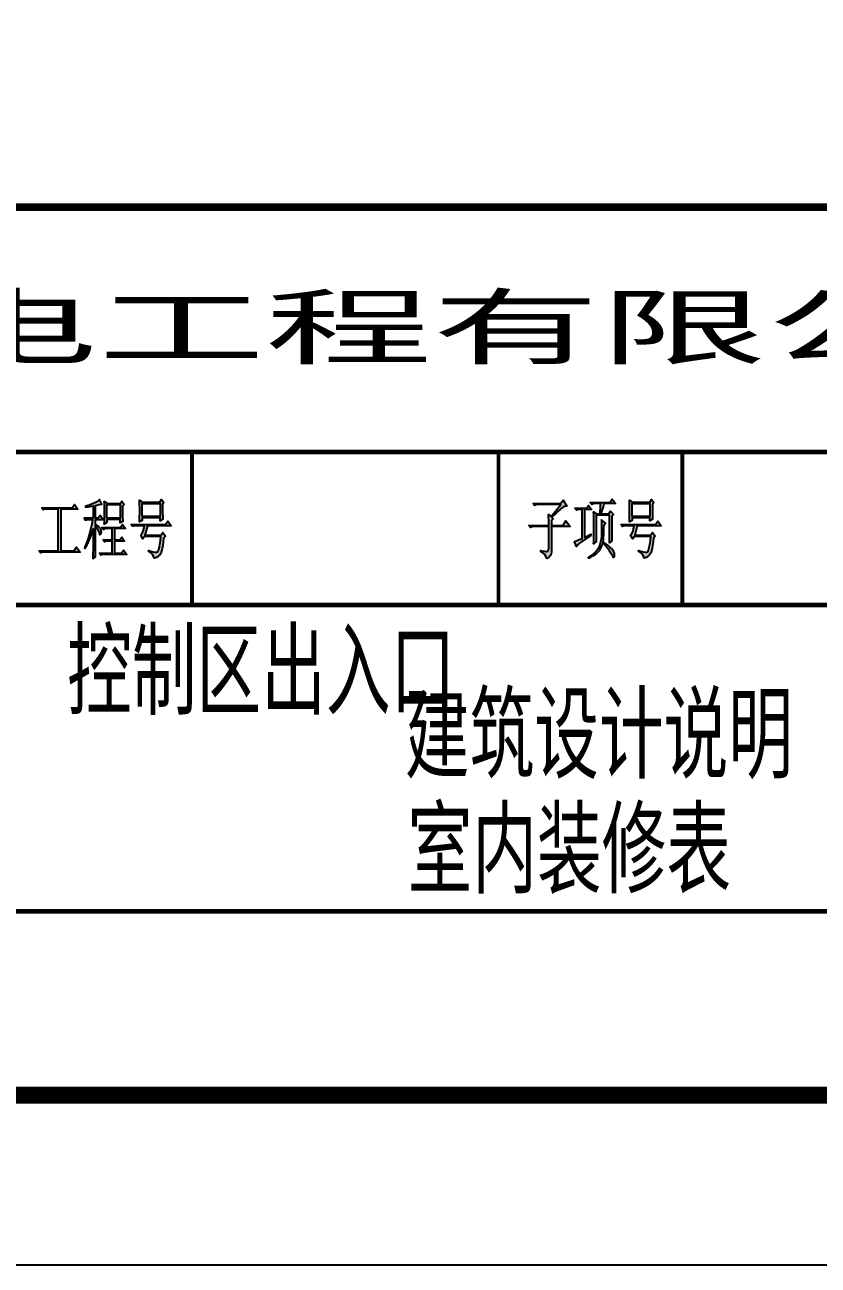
# Model space of a CAD drawing. Extents: x 458975 to 585950, y -118893 to 21149.
# Drawn here: x 521573 to 526234, y -20851 to -13560 of the extents above; entities that cross this region are included whole.
import ezdxf

# ---------------------------------------------------------------- set-up
doc = ezdxf.new("R2010")
doc.units = 0
doc.header["$LTSCALE"] = 1000
doc.header["$MEASUREMENT"] = 0
for name, color, linetype in [('1', 3, 'CONTINUOUS'), ('PUB_TEXT', 7, 'CONTINUOUS'), ('PUB_TITLE', 4, 'CONTINUOUS')]:
    doc.layers.add(name, color=color, linetype=linetype)
doc.styles.add('-华文新魏', font='stxinwei.ttf', dxfattribs={"width": 0.8})
doc.styles.add('OCHINESE', font='TXT', dxfattribs={"width": 0.7, "height": 200, "bigfont": 'OCHINESE'})

msp = doc.modelspace()

# ---------------------------------------------------------------- hatches: boundary and pattern name
at = {"layer": '1'}
h = msp.add_hatch(color=256, dxfattribs=at)
h.paths.add_polyline_path([(521785.4, -16406.4), (521884, -16406.4), (521865.2, -16379.5), (521851.5, -16398.7), (521672.2, -16398.7), (521680.3, -16410.7), (521691, -16407.2), (521701.7, -16406.4), (521769.6, -16406.4), (521769.6, -16652.3), (521657.3, -16652.3), (521665.8, -16664.2), (521676.1, -16660.8), (521686.8, -16660), (521897.6, -16660), (521877.6, -16631.4), (521863.1, -16652.3), (521785.4, -16652.3)])
h.paths.add_polyline_path([(521988.1, -16540.9), (521987.7, -16515.7), (521987.7, -16503.7), (521996.2, -16516.1), (522002.6, -16528.9), (522007.8, -16542.1), (522009, -16546), (522014.6, -16558.4), (522020.6, -16554.5), (522021.4, -16552), (522024, -16537.9), (522020.1, -16524.2), (522019.3, -16523.3), (522012.5, -16515.7), (522003.1, -16508), (521991.1, -16499.9), (521987.7, -16497.7), (521987.7, -16467.9), (522032.1, -16467.9), (522015, -16443.9), (522003.5, -16460.2), (521987.7, -16460.2), (521987.7, -16385.5), (522003.1, -16381.6), (522014.6, -16379.1), (522023.1, -16377.8), (522025.7, -16377.8), (522012, -16350.9), (522005.6, -16357.3), (521996.2, -16363.7), (521983.9, -16370.5), (521977.5, -16373.5), (521965.1, -16378.6), (521954, -16382.9), (521943.3, -16386.3), (521933.5, -16388.9), (521930.1, -16389.7), (521930.1, -16395.7), (521944.6, -16393.6), (521956.5, -16391.9), (521966.8, -16389.7), (521974.5, -16388.5), (521974.5, -16460.2), (521922, -16460.2), (521930.1, -16472.5), (521939.5, -16467.9), (521971.1, -16467.9), (521969.3, -16481.5), (521966.8, -16496), (521963.4, -16511.4), (521959.5, -16527.2), (521955.3, -16544.3), (521951.4, -16557.9), (521947.1, -16572), (521942.5, -16586.1), (521936.9, -16600.2), (521931.4, -16614.7), (521925.4, -16629.2), (521922.8, -16634.3), (521925, -16639), (521938.6, -16616), (521945, -16603.6), (521951, -16590.4), (521956.5, -16576.7), (521962.1, -16562.6), (521967.2, -16547.7), (521971.9, -16532.3), (521974.5, -16523.3), (521974, -16544.3), (521974, -16649.3), (521973.6, -16662.9), (521973.6, -16675.7), (521973.2, -16687.7), (521973.2, -16697.5), (521989, -16686.8), (521989, -16681.3), (521988.6, -16673.6), (521988.6, -16652.3), (521988.1, -16638.6)])
h.paths.add_polyline_path([(522147.4, -16389.7), (522156.7, -16380.8), (522142.2, -16359.9), (522132.8, -16373.5), (522056, -16373.5), (522040.2, -16359.8), (522040.6, -16375.6), (522040.6, -16375.6), (522041.1, -16391.9), (522041.5, -16407.7), (522041.5, -16441.8), (522041.1, -16458), (522041.1, -16473.8), (522040.6, -16489.6), (522040.2, -16494.7), (522055.2, -16485.8), (522055.2, -16467.9), (522133.7, -16467.9), (522133.7, -16487.5), (522148.2, -16479.8), (522148.2, -16470.8), (522147.8, -16458.9), (522147.8, -16443.9), (522147.4, -16425.6)])
h.paths.add_polyline_path([(522055.2, -16380.8), (522133.7, -16380.8), (522133.7, -16460.2), (522055.2, -16460.2)], flags=16)
h.paths.add_polyline_path([(522100, -16521.6), (522164, -16521.6), (522147.4, -16497.7), (522135.8, -16514.4), (522026.5, -16514.4), (522035.1, -16526.3), (522044.5, -16521.6), (522086.3, -16521.6), (522086.3, -16587.8), (522033, -16587.8), (522041.5, -16599.8), (522050.9, -16595.5), (522086.3, -16595.5), (522086.3, -16665.9), (522011.2, -16665.9), (522019.3, -16677.9), (522030, -16674.5), (522040.2, -16673.2), (522171.7, -16673.2), (522153.8, -16648), (522141, -16665.9), (522100, -16665.9), (522100, -16595.5), (522158.9, -16595.5), (522142.2, -16571.2), (522130.7, -16587.8), (522100, -16587.8)])
h.paths.add_polyline_path([(522382.6, -16430.3), (522382.6, -16379.5), (522390.7, -16368.8), (522376.2, -16350.9), (522366.8, -16365.8), (522262.6, -16365.8), (522247.2, -16353.9), (522247.7, -16369.2), (522247.7, -16385), (522248.1, -16401.3), (522248.1, -16433.7), (522247.7, -16449.9), (522247.7, -16465.7), (522247.2, -16480.7), (522247.2, -16481.5), (522262.6, -16473.8), (522262.6, -16458.9), (522367.6, -16458.9), (522367.6, -16475.5), (522383.4, -16466.1), (522383, -16457.6), (522383, -16445.7)])
h.paths.add_polyline_path([(522262.6, -16373.5), (522367.6, -16373.5), (522367.6, -16451.2), (522262.6, -16451.2)], flags=16)
h.paths.add_polyline_path([(522293.4, -16505.4), (522432.9, -16505.4), (522413.7, -16478.5), (522400.1, -16497.7), (522197.7, -16497.7), (522206.3, -16509.7), (522215.7, -16505.4), (522275.4, -16505.4), (522272, -16522.5), (522268.2, -16537), (522266.9, -16541.3), (522260.1, -16554.5), (522254.5, -16560.9), (522266.9, -16581.8), (522276.3, -16568.2), (522372.8, -16568.2), (522370.2, -16593.4), (522367.2, -16614.3), (522364.2, -16630.9), (522360.8, -16644.2), (522357.4, -16652.7), (522353.8, -16658), (522346.7, -16660.4), (522337.7, -16660.4), (522326.6, -16658.2), (522313.4, -16654), (522301.5, -16649.3), (522300.6, -16655.3), (522313.4, -16664.2), (522323.2, -16673.6), (522329.6, -16683.4), (522332.6, -16693.7), (522333.1, -16695.8), (522345.9, -16690.7), (522355.2, -16685.6), (522357.4, -16683.9), (522365.9, -16675.7), (522371.9, -16667.2), (522374.5, -16661.2), (522377, -16651.4), (522380, -16638.2), (522383, -16620.7), (522386, -16599.8), (522388.5, -16577.1), (522399.2, -16566.9), (522383.4, -16544.3), (522371.9, -16560.9), (522278.4, -16560.9)])
h = msp.add_hatch(color=256, dxfattribs=at)
h.paths.add_polyline_path([(524666.4, -16657.4), (524666.4, -16509.7), (524776.5, -16509.7), (524752.2, -16476.8), (524735.5, -16502.4), (524666.4, -16502.4), (524666.4, -16473.8), (524677.9, -16464.9), (524668.5, -16455.9), (524679.6, -16444.8), (524689.9, -16435), (524699.7, -16425.6), (524708.7, -16417.5), (524717.2, -16410.2), (524724.9, -16403.4), (524738.1, -16394.4), (524748.8, -16390.2), (524756.5, -16389.7), (524735.5, -16355.2), (524720.6, -16373.5), (524559.2, -16373.5), (524567.8, -16385.5), (524578, -16382.1), (524588.7, -16380.8), (524721.9, -16380.8), (524664.3, -16451.2), (524649.3, -16438), (524650.6, -16485.4), (524650.6, -16502.4), (524534.9, -16502.4), (524543.4, -16514.4), (524554.1, -16511), (524564.4, -16509.7), (524650.6, -16509.7), (524650.6, -16637.3), (524648, -16653.1), (524642.1, -16657), (524634.8, -16656.1), (524624.6, -16654.8), (524610.9, -16652.3), (524604.5, -16651), (524604.5, -16658.2), (524617.7, -16665.5), (524628, -16673.6), (524634.8, -16683), (524638.6, -16692.8), (524639.1, -16697.5), (524650.6, -16690.7), (524659.1, -16681.7), (524664.3, -16670.6)])
h.paths.add_polyline_path([(524929.8, -16442.2), (525007, -16442.2), (525007, -16604.5), (525022, -16592.5), (525021.6, -16575.9), (525020.7, -16544.3), (525020.7, -16448.2), (525030.5, -16439.3), (525013.4, -16420), (525004.1, -16435), (524956.7, -16435), (524962.6, -16415.3), (524967.8, -16399.1), (524972, -16385.9), (524975.5, -16375.6), (524975.9, -16374.8), (525042.9, -16374.8), (525024.1, -16349.2), (525010.5, -16367.5), (524894.8, -16367.5), (524903.3, -16379.5), (524914, -16376.1), (524924.2, -16374.8), (524956.7, -16374.8), (524955.8, -16385.9), (524954.5, -16400.4), (524952.4, -16418.3), (524950.7, -16435), (524930.6, -16435), (524914.8, -16423), (524915.3, -16438), (524915.7, -16453.3), (524915.7, -16485.4), (524916.1, -16502), (524916.1, -16536.6), (524915.7, -16554.1), (524915.7, -16570.3), (524915.3, -16585.7), (524915.3, -16600.2), (524914.8, -16610.4), (524929.8, -16596.8)])
h.paths.add_polyline_path([(524879.8, -16574.1), (524895.6, -16563.9), (524900.3, -16560.9), (524898.2, -16554.9), (524860.2, -16572.9), (524860.2, -16409.4), (524902.5, -16409.4), (524885.4, -16385.5), (524873, -16401.7), (524804.7, -16401.7), (524813.2, -16413.6), (524823.5, -16410.2), (524834.2, -16409.4), (524846.5, -16409.4), (524846.5, -16578.8), (524830.3, -16586.5), (524817.9, -16592.1), (524808.5, -16595.9), (524802.6, -16598.1), (524801.7, -16598.5), (524814.1, -16626.7), (524819.6, -16617.3), (524826.9, -16610.4), (524830.7, -16607.4), (524836.7, -16603.2), (524844.4, -16597.6), (524854.2, -16590.8), (524866.2, -16583.1)])
h.paths.add_polyline_path([(524968.6, -16608.7), (524970.3, -16599.3), (524972, -16587.4), (524973.3, -16573.7), (524974.6, -16557.5), (524975, -16539.6), (524975.5, -16519.9), (524975.9, -16499.4), (524985.3, -16488.8), (524960.9, -16469.1), (524961.4, -16486.2), (524961.4, -16518.7), (524960.5, -16550.2), (524960.1, -16565.2), (524958.4, -16583.5), (524955.4, -16599.8), (524952, -16614.3), (524947.3, -16627.1), (524943.4, -16636), (524937.9, -16644.2), (524931.5, -16652.3), (524923.4, -16660.8), (524913.6, -16669.3), (524902.5, -16677.9), (524890.1, -16686.4), (524882.4, -16691.5), (524885.4, -16695.8), (524898.6, -16689), (524910.1, -16682.1), (524920.4, -16675.3), (524929.8, -16668.9), (524937.9, -16662.1), (524942.2, -16658.2), (524950.7, -16648.4), (524957.5, -16636.9), (524963.5, -16623.7)])
h.paths.add_polyline_path([(525010.5, -16630.5), (524999.8, -16621.5), (524986.6, -16610.9), (524976.7, -16602.7), (524974.6, -16607.4), (524984.8, -16620.7), (524993.8, -16632.2), (525001.1, -16642), (525006.2, -16649.3), (525013.9, -16661.7), (525020.7, -16674), (525025, -16682.1), (525031.8, -16691.5), (525036.5, -16682.6), (525036.9, -16667.2), (525032.2, -16654), (525030.5, -16651), (525025.8, -16645.4), (525019.4, -16638.6)])
h.paths.add_polyline_path([(525260.2, -16430.3), (525260.2, -16379.5), (525268.3, -16368.8), (525253.8, -16350.9), (525244.4, -16365.8), (525140.7, -16365.8), (525124.9, -16353.9), (525125.3, -16369.2), (525125.7, -16385), (525125.7, -16449.9), (525125.3, -16465.7), (525124.9, -16480.7), (525124.9, -16481.5), (525140.7, -16473.8), (525140.7, -16458.9), (525245.2, -16458.9), (525245.2, -16475.5), (525261, -16466.1), (525260.6, -16457.6), (525260.6, -16445.7)])
h.paths.add_polyline_path([(525140.7, -16373.5), (525245.2, -16373.5), (525245.2, -16451.2), (525140.7, -16451.2)], flags=16)
h.paths.add_polyline_path([(525171, -16505.4), (525310.6, -16505.4), (525291.3, -16478.5), (525278.1, -16497.7), (525075.3, -16497.7), (525083.9, -16509.7), (525093.3, -16505.4), (525153, -16505.4), (525149.6, -16522.5), (525146.2, -16537), (525144.5, -16541.3), (525137.7, -16554.5), (525132.1, -16560.9), (525144.5, -16581.8), (525154.3, -16568.2), (525250.8, -16568.2), (525247.8, -16593.4), (525244.8, -16614.3), (525241.8, -16630.9), (525238.4, -16644.2), (525235, -16652.7), (525231.6, -16657.8), (525230.7, -16658.2), (525224.3, -16660.4), (525215.4, -16660.4), (525204.7, -16658.2), (525191, -16654), (525179.5, -16649.3), (525178.2, -16655.3), (525191, -16664.2), (525200.8, -16673.6), (525207.3, -16683.4), (525210.7, -16693.7), (525210.7, -16695.8), (525223.5, -16690.7), (525232.9, -16685.6), (525235, -16683.9), (525243.5, -16675.7), (525249.5, -16667.2), (525252.1, -16661.2), (525254.6, -16651.4), (525257.6, -16638.2), (525260.6, -16620.7), (525263.6, -16599.8), (525266.6, -16577.1), (525276.8, -16566.9), (525261, -16544.3), (525249.5, -16560.9), (525156, -16560.9)])

# ---------------------------------------------------------------- linework, layer by layer
at = {"layer": '1', "const_width": 45}
msp.add_lwpolyline([(516075.5, -14631.5), (532275.5, -14631.5), (532275.5, -19851.1), (516075.5, -19851.1)], close=True, dxfattribs=at)
at = {"layer": '1'}
for points, const_width in [([(516075.5, -16071.1), (532275.5, -16071.1)], 27), ([(522555.5, -16071.1), (522555.5, -16971.1)], 22.5), ([(524355.5, -16071.1), (524355.5, -16971.1)], 22.5), ([(525435.5, -16071.1), (525435.5, -16971.1)], 22.5), ([(521475.5, -16971.1), (532275.5, -16971.1)], 27), ([(521461.5, -18770.9), (529545.9, -18770.9)], 27)]:
    msp.add_lwpolyline(points, dxfattribs=dict(at, const_width=const_width))
for points in [[(521686.8, -16660), (521676.1, -16660.8), (521665.8, -16664.2), (521657.3, -16652.3), (521769.6, -16652.3), (521769.6, -16406.4), (521701.7, -16406.4), (521691, -16407.2), (521680.3, -16410.7), (521672.2, -16398.7), (521851.5, -16398.7), (521865.2, -16379.5), (521884, -16406.4), (521785.4, -16406.4), (521785.4, -16652.3), (521863.1, -16652.3), (521877.6, -16631.4), (521897.6, -16660)], [(522007.8, -16542.1), (522009, -16546), (522014.6, -16558.4), (522020.6, -16554.5), (522021.4, -16552), (522024, -16537.9), (522020.1, -16524.2), (522019.3, -16523.3), (522012.5, -16515.7), (522003.1, -16508), (521991.1, -16499.9), (521987.7, -16497.7), (521987.7, -16467.9), (522032.1, -16467.9), (522015, -16443.9), (522003.5, -16460.2), (521987.7, -16460.2), (521987.7, -16385.5), (522003.1, -16381.6), (522014.6, -16379.1), (522023.1, -16377.8), (522025.7, -16377.8), (522012, -16350.9), (522005.6, -16357.3), (521996.2, -16363.7), (521983.9, -16370.5), (521977.5, -16373.5), (521965.1, -16378.6), (521954, -16382.9), (521943.3, -16386.3), (521933.5, -16388.9), (521930.1, -16389.7), (521930.1, -16395.7), (521944.6, -16393.6), (521956.5, -16391.9), (521966.8, -16389.7), (521974.5, -16388.5), (521974.5, -16460.2), (521922, -16460.2), (521930.1, -16472.5), (521939.5, -16467.9), (521971.1, -16467.9), (521969.3, -16481.5), (521966.8, -16496), (521963.4, -16511.4), (521959.5, -16527.2), (521955.3, -16544.3), (521951.4, -16557.9), (521947.1, -16572), (521942.5, -16586.1), (521936.9, -16600.2), (521931.4, -16614.7), (521925.4, -16629.2), (521922.8, -16634.3), (521925, -16639), (521938.6, -16616), (521945, -16603.6), (521951, -16590.4), (521956.5, -16576.7), (521962.1, -16562.6), (521967.2, -16547.7), (521971.9, -16532.3), (521974.5, -16523.3), (521974, -16544.3), (521974, -16649.3), (521973.6, -16662.9), (521973.6, -16675.7), (521973.2, -16687.7), (521973.2, -16697.5), (521989, -16686.8), (521989, -16681.3), (521988.6, -16673.6), (521988.6, -16652.3), (521988.1, -16638.6), (521988.1, -16540.9), (521987.7, -16515.7), (521987.7, -16503.7), (521996.2, -16516.1), (522002.6, -16528.9)], [(522055.2, -16460.2), (522055.2, -16380.8), (522133.7, -16380.8), (522133.7, -16460.2)], [(522262.6, -16365.8), (522366.8, -16365.8), (522376.2, -16350.9), (522390.7, -16368.8), (522382.6, -16379.5), (522382.6, -16430.3), (522383, -16445.7), (522383, -16457.6), (522383.4, -16466.1), (522367.6, -16475.5), (522367.6, -16458.9), (522262.6, -16458.9), (522262.6, -16473.8), (522247.2, -16481.5), (522247.2, -16480.7), (522247.7, -16465.7), (522247.7, -16449.9), (522248.1, -16433.7), (522248.1, -16401.3), (522247.7, -16385), (522247.7, -16369.2), (522247.2, -16353.9)], [(522262.6, -16451.2), (522262.6, -16373.5), (522367.6, -16373.5), (522367.6, -16451.2)], [(524724.9, -16403.4), (524717.2, -16410.2), (524708.7, -16417.5), (524699.7, -16425.6), (524689.9, -16435), (524679.6, -16444.8), (524668.5, -16455.9), (524677.9, -16464.9), (524666.4, -16473.8), (524666.4, -16502.4), (524735.5, -16502.4), (524752.2, -16476.8), (524776.5, -16509.7), (524666.4, -16509.7), (524666.4, -16657.4), (524664.3, -16670.6), (524659.1, -16681.7), (524650.6, -16690.7), (524639.1, -16697.5), (524638.6, -16692.8), (524634.8, -16683), (524628, -16673.6), (524617.7, -16665.5), (524604.5, -16658.2), (524604.5, -16651), (524610.9, -16652.3), (524624.6, -16654.8), (524634.8, -16656.1), (524642.1, -16657), (524648, -16653.1), (524650.6, -16637.3), (524650.6, -16509.7), (524564.4, -16509.7), (524554.1, -16511), (524543.4, -16514.4), (524534.9, -16502.4), (524650.6, -16502.4), (524650.6, -16485.4), (524649.3, -16438), (524664.3, -16451.2), (524721.9, -16380.8), (524588.7, -16380.8), (524578, -16382.1), (524567.8, -16385.5), (524559.2, -16373.5), (524720.6, -16373.5), (524735.5, -16355.2), (524756.5, -16389.7), (524748.8, -16390.2), (524738.1, -16394.4)], [(524826.9, -16610.4), (524819.6, -16617.3), (524814.1, -16626.7), (524801.7, -16598.5), (524802.6, -16598.1), (524808.5, -16595.9), (524817.9, -16592.1), (524830.3, -16586.5), (524846.5, -16578.8), (524846.5, -16409.4), (524834.2, -16409.4), (524823.5, -16410.2), (524813.2, -16413.6), (524804.7, -16401.7), (524873, -16401.7), (524885.4, -16385.5), (524902.5, -16409.4), (524860.2, -16409.4), (524860.2, -16572.9), (524898.2, -16554.9), (524900.3, -16560.9), (524895.6, -16563.9), (524879.8, -16574.1), (524866.2, -16583.1), (524854.2, -16590.8), (524844.4, -16597.6), (524836.7, -16603.2), (524830.7, -16607.4)], [(524915.3, -16585.7), (524915.7, -16570.3), (524915.7, -16554.1), (524916.1, -16536.6), (524916.1, -16502), (524915.7, -16485.4), (524915.7, -16453.3), (524915.3, -16438), (524914.8, -16423), (524930.6, -16435), (524950.7, -16435), (524952.4, -16418.3), (524954.5, -16400.4), (524955.8, -16385.9), (524956.7, -16374.8), (524924.2, -16374.8), (524914, -16376.1), (524903.3, -16379.5), (524894.8, -16367.5), (525010.5, -16367.5), (525024.1, -16349.2), (525042.9, -16374.8), (524975.9, -16374.8), (524975.5, -16375.6), (524972, -16385.9), (524967.8, -16399.1), (524962.6, -16415.3), (524956.7, -16435), (525004.1, -16435), (525013.4, -16420), (525030.5, -16439.3), (525020.7, -16448.2), (525020.7, -16544.3), (525021.6, -16575.9), (525022, -16592.5), (525007, -16604.5), (525007, -16442.2), (524929.8, -16442.2), (524929.8, -16596.8), (524914.8, -16610.4), (524915.3, -16600.2)], [(525244.4, -16365.8), (525253.8, -16350.9), (525268.3, -16368.8), (525260.2, -16379.5), (525260.2, -16430.3), (525260.6, -16445.7), (525260.6, -16457.6), (525261, -16466.1), (525245.2, -16475.5), (525245.2, -16458.9), (525140.7, -16458.9), (525140.7, -16473.8), (525124.9, -16481.5), (525124.9, -16480.7), (525125.3, -16465.7), (525125.7, -16449.9), (525125.7, -16385), (525125.3, -16369.2), (525124.9, -16353.9), (525140.7, -16365.8)], [(525140.7, -16451.2), (525140.7, -16373.5), (525245.2, -16373.5), (525245.2, -16451.2)], [(524942.2, -16658.2), (524950.7, -16648.4), (524957.5, -16636.9), (524963.5, -16623.7), (524968.6, -16608.7), (524970.3, -16599.3), (524972, -16587.4), (524973.3, -16573.7), (524974.6, -16557.5), (524975, -16539.6), (524975.5, -16519.9), (524975.9, -16499.4), (524985.3, -16488.8), (524960.9, -16469.1), (524961.4, -16486.2), (524961.4, -16518.7), (524960.5, -16550.2), (524960.1, -16565.2), (524958.4, -16583.5), (524955.4, -16599.8), (524952, -16614.3), (524947.3, -16627.1), (524943.4, -16636), (524937.9, -16644.2), (524931.5, -16652.3), (524923.4, -16660.8), (524913.6, -16669.3), (524902.5, -16677.9), (524890.1, -16686.4), (524882.4, -16691.5), (524885.4, -16695.8), (524898.6, -16689), (524910.1, -16682.1), (524920.4, -16675.3), (524929.8, -16668.9), (524937.9, -16662.1)], [(522100, -16587.8), (522130.7, -16587.8), (522142.2, -16571.2), (522158.9, -16595.5), (522100, -16595.5), (522100, -16665.9), (522141, -16665.9), (522153.8, -16648), (522171.7, -16673.2), (522040.2, -16673.2), (522030, -16674.5), (522019.3, -16677.9), (522011.2, -16665.9), (522086.3, -16665.9), (522086.3, -16595.5), (522050.9, -16595.5), (522041.5, -16599.8), (522033, -16587.8), (522086.3, -16587.8), (522086.3, -16521.6), (522044.5, -16521.6), (522035.1, -16526.3), (522026.5, -16514.4), (522135.8, -16514.4), (522147.4, -16497.7), (522164, -16521.6), (522100, -16521.6)], [(522206.3, -16509.7), (522197.7, -16497.7), (522400.1, -16497.7), (522413.7, -16478.5), (522432.9, -16505.4), (522293.4, -16505.4), (522278.4, -16560.9), (522371.9, -16560.9), (522383.4, -16544.3), (522399.2, -16566.9), (522388.5, -16577.1), (522386, -16599.8), (522383, -16620.7), (522380, -16638.2), (522377, -16651.4), (522374.5, -16661.2), (522371.9, -16667.2), (522365.9, -16675.7), (522357.4, -16683.9), (522355.2, -16685.6), (522345.9, -16690.7), (522333.1, -16695.8), (522332.6, -16693.7), (522329.6, -16683.4), (522323.2, -16673.6), (522313.4, -16664.2), (522300.6, -16655.3), (522301.5, -16649.3), (522313.4, -16654), (522326.6, -16658.2), (522337.7, -16660.4), (522346.7, -16660.4), (522353.1, -16658.2), (522354, -16657.8), (522357.4, -16652.7), (522360.8, -16644.2), (522364.2, -16630.9), (522367.2, -16614.3), (522370.2, -16593.4), (522372.8, -16568.2), (522276.3, -16568.2), (522266.9, -16581.8), (522254.5, -16560.9), (522260.1, -16554.5), (522266.9, -16541.3), (522268.2, -16537), (522272, -16522.5), (522275.4, -16505.4), (522215.7, -16505.4)], [(525075.3, -16497.7), (525278.1, -16497.7), (525291.3, -16478.5), (525310.6, -16505.4), (525171, -16505.4), (525156, -16560.9), (525249.5, -16560.9), (525261, -16544.3), (525276.8, -16566.9), (525266.6, -16577.1), (525263.6, -16599.8), (525260.6, -16620.7), (525257.6, -16638.2), (525254.6, -16651.4), (525252.1, -16661.2), (525249.5, -16667.2), (525243.5, -16675.7), (525235, -16683.9), (525232.9, -16685.6), (525223.5, -16690.7), (525210.7, -16695.8), (525210.7, -16693.7), (525207.3, -16683.4), (525200.8, -16673.6), (525191, -16664.2), (525178.2, -16655.3), (525179.5, -16649.3), (525191, -16654), (525204.7, -16658.2), (525215.4, -16660.4), (525224.3, -16660.4), (525230.7, -16658.2), (525231.6, -16657.8), (525235, -16652.7), (525238.4, -16644.2), (525241.8, -16630.9), (525244.8, -16614.3), (525247.8, -16593.4), (525250.8, -16568.2), (525154.3, -16568.2), (525144.5, -16581.8), (525132.1, -16560.9), (525137.7, -16554.5), (525144.5, -16541.3), (525146.2, -16537), (525149.6, -16522.5), (525153, -16505.4), (525093.3, -16505.4), (525083.9, -16509.7)], [(524993.8, -16632.2), (525001.1, -16642), (525006.2, -16649.3), (525013.9, -16661.7), (525020.7, -16674), (525025, -16682.1), (525031.8, -16691.5), (525036.5, -16682.6), (525036.5, -16682.1), (525036.9, -16667.2), (525032.2, -16654), (525030.5, -16651), (525025.8, -16645.4), (525019.4, -16638.6), (525010.5, -16630.5), (524999.8, -16621.5), (524986.6, -16610.9), (524976.7, -16602.7), (524974.6, -16607.4), (524984.8, -16620.7)]]:
    msp.add_lwpolyline(points, close=True, dxfattribs=at)
for points in [[(522040.2, -16359.9), (522056, -16373.5), (522132.8, -16373.5), (522142.2, -16359.9), (522156.7, -16380.8), (522147.4, -16389.7), (522147.4, -16425.6), (522147.8, -16443.9), (522147.8, -16458.9), (522148.2, -16470.8), (522148.2, -16479.8), (522133.7, -16487.5), (522133.7, -16467.9), (522055.2, -16467.9), (522055.2, -16485.8), (522040.2, -16494.7), (522040.6, -16489.6), (522041.1, -16473.8), (522041.1, -16458), (522041.5, -16441.8), (522041.5, -16407.7), (522041.1, -16391.9), (522040.6, -16375.6)], [(522040.6, -16375.6), (522040.2, -16359.9)]]:
    msp.add_lwpolyline(points, dxfattribs=at)
at = {"layer": 'PUB_TITLE'}
msp.add_lwpolyline([(458975.5, -20851.1), (458975.5, 21148.9), (533275.5, 21148.9), (533275.5, -20851.1)], close=True, dxfattribs=at)
at = {"layer": 'PUB_TITLE', "const_width": 100}
msp.add_lwpolyline([(461475.5, -19851.1), (532275.5, -19851.1), (532275.5, 20148.9), (461475.5, 20148.9)], close=True, dxfattribs=at)

# ---------------------------------------------------------------- texts
at = {"layer": 'PUB_TEXT'}
for s, height, style, width, p in [('中国核电工程有限公司', 360, '-华文新魏', 2, (518074.2, -15517.1)), ('控制区出入口', 500, 'OCHINESE', 0.8, (521821.7, -17617.2)), ('建筑设计说明', 500, 'OCHINESE', 0.8, (523805.6, -17990.9)), ('室内装修表', 500, 'OCHINESE', 0.8, (523822, -18666))]:
    msp.add_text(s, height=height, dxfattribs=dict(at, style=style, width=width)).set_placement(p)

doc.saveas('drawing.dxf')
